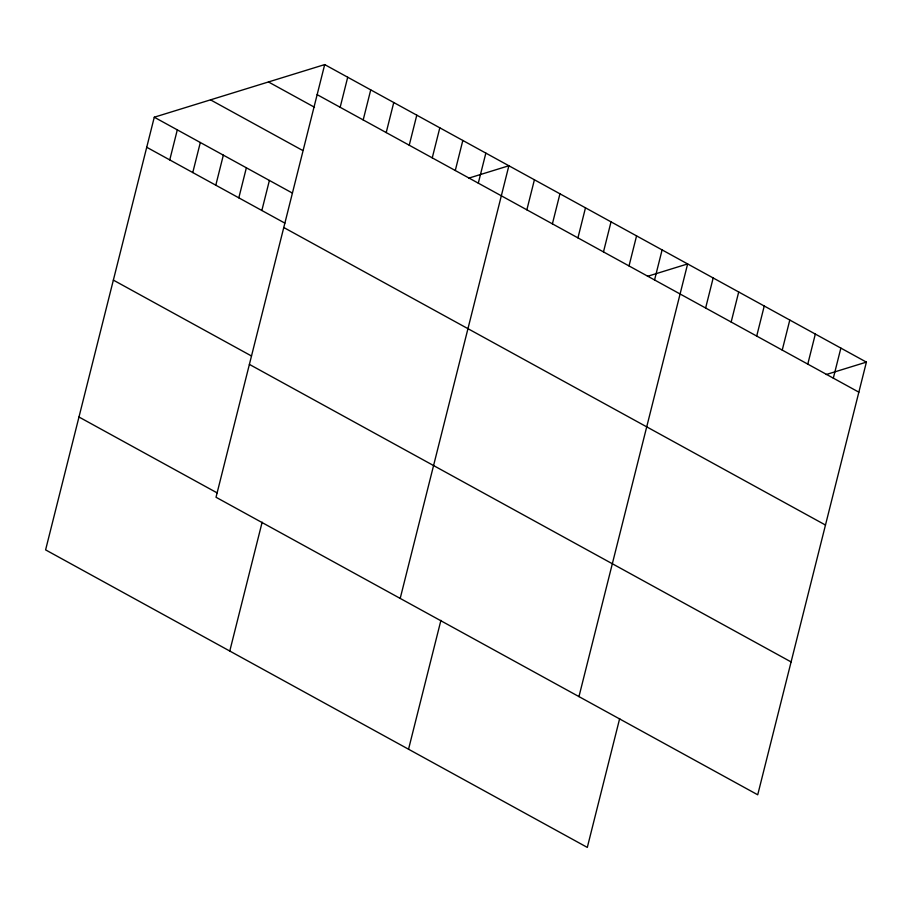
<?xml version="1.0" encoding="UTF-8"?>
<svg xmlns="http://www.w3.org/2000/svg" width="912" height="912" viewBox="0 0 912 912"><rect width="100%" height="100%" fill="white"/><g stroke="black" fill="none" stroke-linecap="round" stroke-linejoin="round"><path stroke-width="1.37" d="M324.695 64.592L216.019 497.257L757.724 794.785L866.4 362.121L324.695 64.592L154.276 117.215L45.6 549.879L587.305 847.408L619.681 718.531M169.757 159.908L177.304 129.857M192.774 172.55L200.321 142.5M215.802 185.193L223.349 155.143M238.819 197.847L246.365 167.797M261.847 210.49L269.393 180.439M340.165 107.285L347.711 77.235M229.778 651.043L262.154 522.166M363.193 119.928L370.739 89.878M386.209 132.582L393.756 102.532M409.237 145.225L416.784 115.174M432.254 157.867L439.812 127.817M455.282 170.51L462.829 140.459M478.298 183.152L485.857 153.102M400.197 598.42L508.873 165.756L468.7 178.159M526.862 209.828L534.409 179.778M408.542 749.219L440.918 620.342M552.398 223.85L559.945 193.8M577.934 237.884L585.481 207.833M603.482 251.906L611.029 221.855M629.018 265.939L636.565 235.889M654.554 279.961L662.101 249.911M578.96 696.608L687.637 263.933L647.463 276.336M705.626 308.017L713.173 277.966M731.162 322.039L738.709 291.988M756.698 336.072L764.245 306.022M782.234 350.094L789.792 320.044M807.781 364.116L815.328 334.066M833.317 378.149L840.864 348.099M826.226 374.524L866.4 362.121M317.148 94.643L858.853 392.171M268.459 81.955L314.503 107.251M210.512 99.853L302.602 150.423M154.276 117.215L292.41 193.082M146.729 147.265L284.863 223.132M283.769 227.51L825.474 525.038M113.362 280.121L251.495 355.999M249.386 364.39L791.092 661.93M78.968 417.012L217.113 492.879"/></g></svg>
